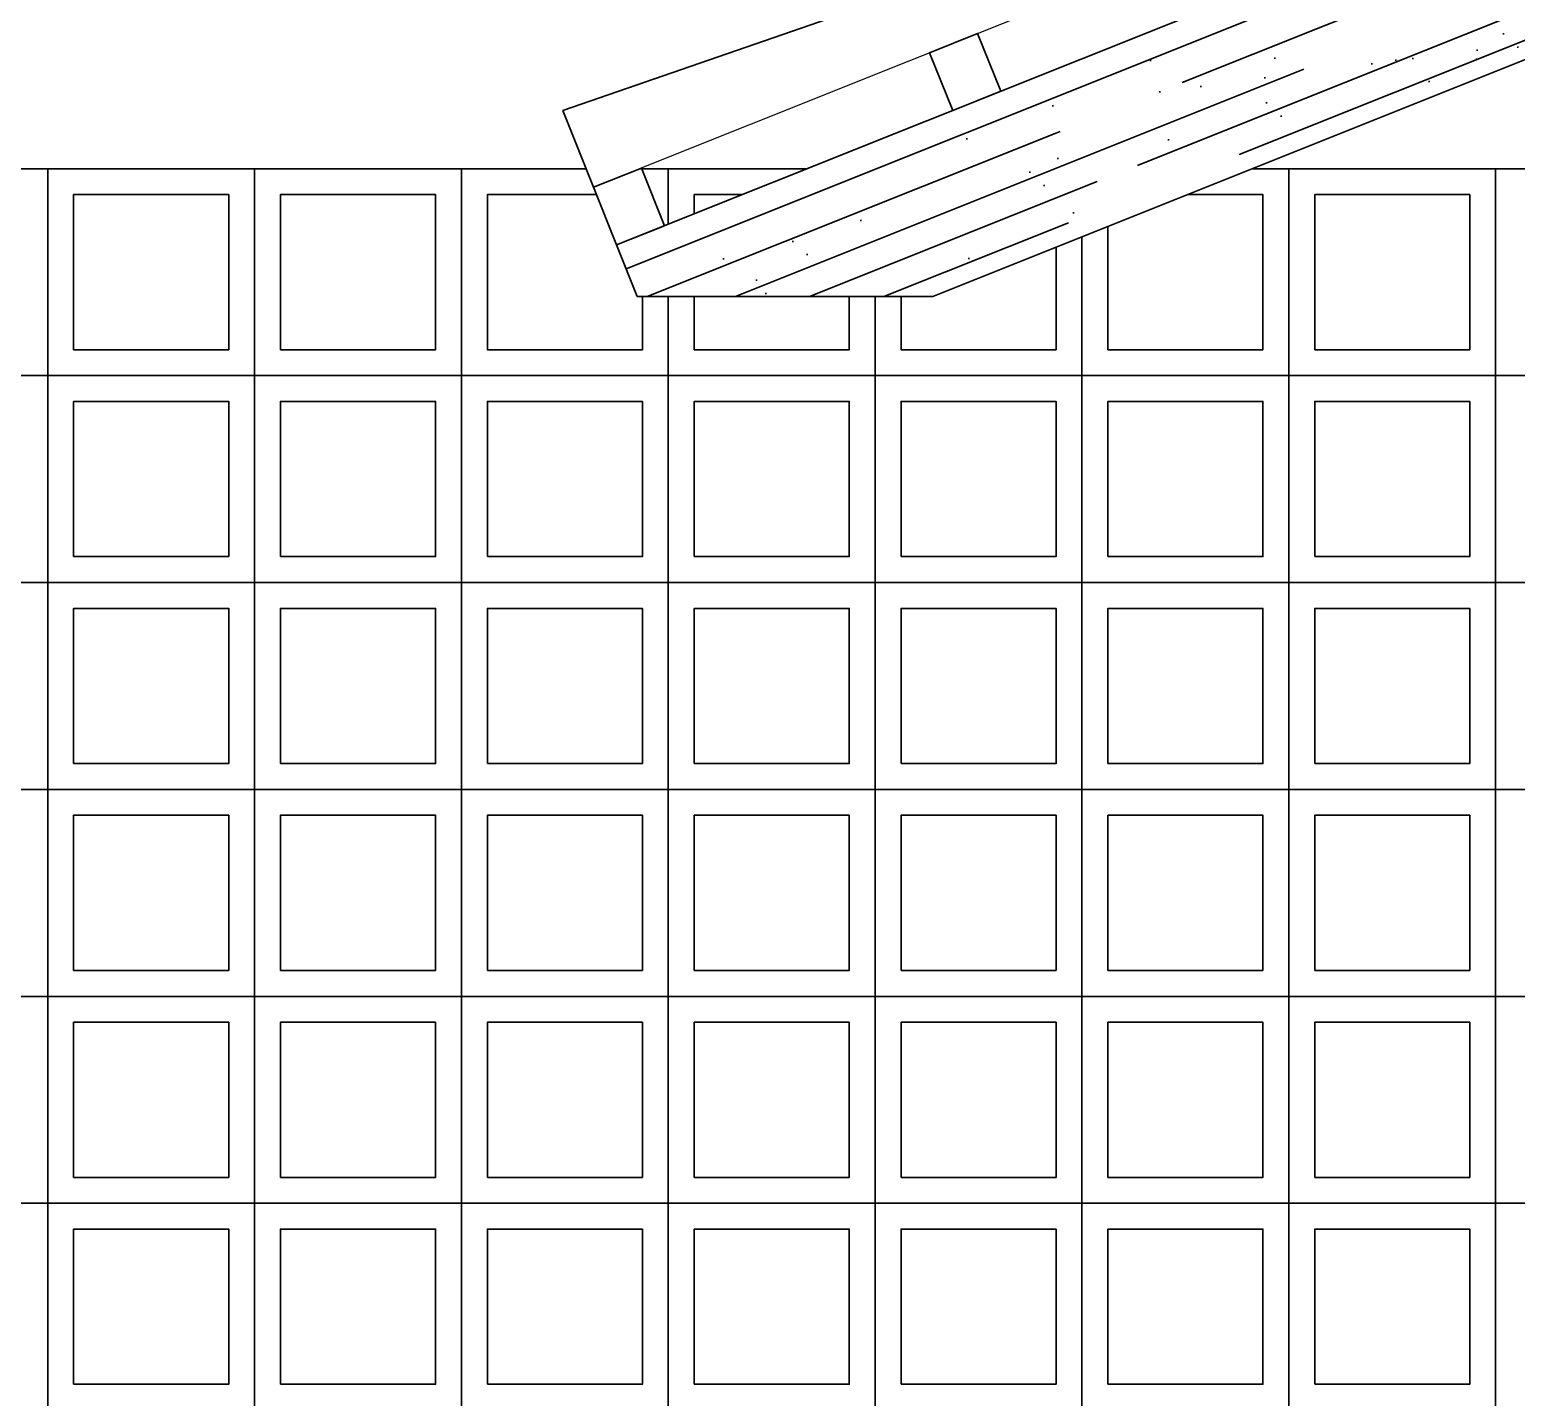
# Model space of a CAD drawing. Header units: millimetres. Extents: x -4228 to 27092, y -6721 to 984.
# Drawn here: x 5650.7 to 5794.4, y -6468.2 to -6336 of the extents above; entities that cross this region are included whole.
import ezdxf

# ---------------------------------------------------------------- set-up
doc = ezdxf.new("R2010")
doc.units = ezdxf.units.MM
doc.header["$LTSCALE"] = 50
for name, color, linetype in [('cobertura', 2, 'Continuous'), ('cobogo', 7, 'Continuous'), ('gesso', 7, 'Continuous'), ('hatch', 2, 'Continuous'), ('madeiramento', 2, 'Continuous'), ('PAREDES3', 2, 'Continuous'), ('telhas', 3, 'Continuous')]:
    doc.layers.add(name, color=color, linetype=linetype)

msp = doc.modelspace()

# ---------------------------------------------------------------- hatches: boundary and pattern name
at = {"layer": 'hatch', "linetype": 'Continuous', "lineweight": 30}
h = msp.add_hatch(dxfattribs=at)
h.set_pattern_fill('AR-SAND', color=256, scale=0.3, style=0)
h.set_pattern_definition([(37.5, (2415.487, -6249.661), (-0.48001, 14.682397), [0, -11.5824, 0, -12.954, 0, -12.3825]), (7.5, (2415.487, -6249.661), (13.4857, 21.50475), [0, -6.2484, 0, -10.4394, 0, -4.0005]), (327.5, (2406.115, -6249.661), (23.72977, 0.043116), [0, -3.81, 0, -13.716, 0, -17.907]), (317.5, (2406.115, -6249.661), (22.90669, 6.68788), [0, -1.905, 0, -8.9916, 0, -10.287])])
h.paths.add_polyline_path([(6162.44, -6192.06), (6162.44, -6177.52), (5708.37, -6359.15), (5709.44, -6361.83), (5738.02, -6361.83)])
h = msp.add_hatch(dxfattribs=at)
h.set_pattern_fill('AR-RROOF', color=3, scale=0.5, style=0)
h.set_pattern_definition([(201.8014, (2309.487, -4319.716), (-21.224977, -22.16831), [190.5, -25.4, 63.5, -12.7]), (201.8014, (2296.163, -4331.885), (18.064814, -10.96624), [38.1, -4.191, 76.2, -9.525]), (201.8014, (2307.601, -4332.0975), (-58.156437, -32.427048), [101.6, -17.78, 50.8, -12.7])])
h.paths.add_polyline_path([(5738.02, -6361.83), (6162.44, -6192.06), (6162.44, -6177.52), (5708.37, -6359.15), (5709.44, -6361.83)])

# ---------------------------------------------------------------- linework, layer by layer
at = {"layer": 'cobertura', "linetype": 'Continuous', "lineweight": 30}
msp.add_line((5707.44, -6356.83), (5709.44, -6361.83), dxfattribs=at)
at = {"layer": 'cobogo', "color": 3, "linetype": 'Continuous', "lineweight": 30}
for points in [[(5632.44, -6369.46), (5652.44, -6369.46), (5652.44, -6349.46), (5632.44, -6349.46)], [(5632.44, -6369.46), (5652.44, -6369.46), (5652.44, -6349.46), (5632.44, -6349.46)], [(5632.44, -6369.46), (5652.44, -6369.46), (5652.44, -6349.46), (5632.44, -6349.46)], [(5632.44, -6369.46), (5652.44, -6369.46), (5652.44, -6349.46), (5632.44, -6349.46)], [(5652.44, -6369.46), (5672.44, -6369.46), (5672.44, -6349.46), (5652.44, -6349.46)], [(5652.44, -6369.46), (5672.44, -6369.46), (5672.44, -6349.46), (5652.44, -6349.46)], [(5652.44, -6369.46), (5672.44, -6369.46), (5672.44, -6349.46), (5652.44, -6349.46)], [(5652.44, -6369.46), (5672.44, -6369.46), (5672.44, -6349.46), (5652.44, -6349.46)], [(5672.44, -6369.46), (5692.44, -6369.46), (5692.44, -6349.46), (5672.44, -6349.46)], [(5672.44, -6369.46), (5692.44, -6369.46), (5692.44, -6349.46), (5672.44, -6349.46)], [(5672.44, -6369.46), (5692.44, -6369.46), (5692.44, -6349.46), (5672.44, -6349.46)], [(5672.44, -6369.46), (5692.44, -6369.46), (5692.44, -6349.46), (5672.44, -6349.46)], [(5772.44, -6369.46), (5792.44, -6369.46), (5792.44, -6349.46), (5772.44, -6349.46)], [(5772.44, -6369.46), (5792.44, -6369.46), (5792.44, -6349.46), (5772.44, -6349.46)], [(5772.44, -6369.46), (5792.44, -6369.46), (5792.44, -6349.46), (5772.44, -6349.46)], [(5772.44, -6369.46), (5792.44, -6369.46), (5792.44, -6349.46), (5772.44, -6349.46)], [(5654.94, -6366.96), (5669.94, -6366.96), (5669.94, -6351.96), (5654.94, -6351.96)], [(5654.94, -6366.96), (5669.94, -6366.96), (5669.94, -6351.96), (5654.94, -6351.96)], [(5654.94, -6366.96), (5669.94, -6366.96), (5669.94, -6351.96), (5654.94, -6351.96)], [(5654.94, -6366.96), (5669.94, -6366.96), (5669.94, -6351.96), (5654.94, -6351.96)], [(5674.94, -6366.96), (5689.94, -6366.96), (5689.94, -6351.96), (5674.94, -6351.96)], [(5674.94, -6366.96), (5689.94, -6366.96), (5689.94, -6351.96), (5674.94, -6351.96)], [(5674.94, -6366.96), (5689.94, -6366.96), (5689.94, -6351.96), (5674.94, -6351.96)], [(5674.94, -6366.96), (5689.94, -6366.96), (5689.94, -6351.96), (5674.94, -6351.96)], [(5774.94, -6366.96), (5789.94, -6366.96), (5789.94, -6351.96), (5774.94, -6351.96)], [(5774.94, -6366.96), (5789.94, -6366.96), (5789.94, -6351.96), (5774.94, -6351.96)], [(5774.94, -6366.96), (5789.94, -6366.96), (5789.94, -6351.96), (5774.94, -6351.96)], [(5774.94, -6366.96), (5789.94, -6366.96), (5789.94, -6351.96), (5774.94, -6351.96)], [(5632.44, -6389.46), (5652.44, -6389.46), (5652.44, -6369.46), (5632.44, -6369.46)], [(5632.44, -6389.46), (5652.44, -6389.46), (5652.44, -6369.46), (5632.44, -6369.46)], [(5632.44, -6389.46), (5652.44, -6389.46), (5652.44, -6369.46), (5632.44, -6369.46)], [(5632.44, -6389.46), (5652.44, -6389.46), (5652.44, -6369.46), (5632.44, -6369.46)], [(5652.44, -6389.46), (5672.44, -6389.46), (5672.44, -6369.46), (5652.44, -6369.46)], [(5652.44, -6389.46), (5672.44, -6389.46), (5672.44, -6369.46), (5652.44, -6369.46)], [(5652.44, -6389.46), (5672.44, -6389.46), (5672.44, -6369.46), (5652.44, -6369.46)], [(5652.44, -6389.46), (5672.44, -6389.46), (5672.44, -6369.46), (5652.44, -6369.46)], [(5672.44, -6389.46), (5692.44, -6389.46), (5692.44, -6369.46), (5672.44, -6369.46)], [(5672.44, -6389.46), (5692.44, -6389.46), (5692.44, -6369.46), (5672.44, -6369.46)], [(5672.44, -6389.46), (5692.44, -6389.46), (5692.44, -6369.46), (5672.44, -6369.46)], [(5672.44, -6389.46), (5692.44, -6389.46), (5692.44, -6369.46), (5672.44, -6369.46)], [(5692.44, -6389.46), (5712.44, -6389.46), (5712.44, -6369.46), (5692.44, -6369.46)], [(5692.44, -6389.46), (5712.44, -6389.46), (5712.44, -6369.46), (5692.44, -6369.46)], [(5692.44, -6389.46), (5712.44, -6389.46), (5712.44, -6369.46), (5692.44, -6369.46)], [(5692.44, -6389.46), (5712.44, -6389.46), (5712.44, -6369.46), (5692.44, -6369.46)], [(5712.44, -6389.46), (5732.44, -6389.46), (5732.44, -6369.46), (5712.44, -6369.46)], [(5712.44, -6389.46), (5732.44, -6389.46), (5732.44, -6369.46), (5712.44, -6369.46)], [(5712.44, -6389.46), (5732.44, -6389.46), (5732.44, -6369.46), (5712.44, -6369.46)], [(5712.44, -6389.46), (5732.44, -6389.46), (5732.44, -6369.46), (5712.44, -6369.46)], [(5732.44, -6389.46), (5752.44, -6389.46), (5752.44, -6369.46), (5732.44, -6369.46)], [(5732.44, -6389.46), (5752.44, -6389.46), (5752.44, -6369.46), (5732.44, -6369.46)], [(5732.44, -6389.46), (5752.44, -6389.46), (5752.44, -6369.46), (5732.44, -6369.46)], [(5732.44, -6389.46), (5752.44, -6389.46), (5752.44, -6369.46), (5732.44, -6369.46)], [(5752.44, -6389.46), (5772.44, -6389.46), (5772.44, -6369.46), (5752.44, -6369.46)], [(5752.44, -6389.46), (5772.44, -6389.46), (5772.44, -6369.46), (5752.44, -6369.46)], [(5752.44, -6389.46), (5772.44, -6389.46), (5772.44, -6369.46), (5752.44, -6369.46)], [(5752.44, -6389.46), (5772.44, -6389.46), (5772.44, -6369.46), (5752.44, -6369.46)], [(5772.44, -6389.46), (5792.44, -6389.46), (5792.44, -6369.46), (5772.44, -6369.46)], [(5772.44, -6389.46), (5792.44, -6389.46), (5792.44, -6369.46), (5772.44, -6369.46)], [(5772.44, -6389.46), (5792.44, -6389.46), (5792.44, -6369.46), (5772.44, -6369.46)], [(5772.44, -6389.46), (5792.44, -6389.46), (5792.44, -6369.46), (5772.44, -6369.46)], [(5654.94, -6386.96), (5669.94, -6386.96), (5669.94, -6371.96), (5654.94, -6371.96)], [(5654.94, -6386.96), (5669.94, -6386.96), (5669.94, -6371.96), (5654.94, -6371.96)], [(5654.94, -6386.96), (5669.94, -6386.96), (5669.94, -6371.96), (5654.94, -6371.96)], [(5654.94, -6386.96), (5669.94, -6386.96), (5669.94, -6371.96), (5654.94, -6371.96)], [(5674.94, -6386.96), (5689.94, -6386.96), (5689.94, -6371.96), (5674.94, -6371.96)], [(5674.94, -6386.96), (5689.94, -6386.96), (5689.94, -6371.96), (5674.94, -6371.96)], [(5674.94, -6386.96), (5689.94, -6386.96), (5689.94, -6371.96), (5674.94, -6371.96)], [(5674.94, -6386.96), (5689.94, -6386.96), (5689.94, -6371.96), (5674.94, -6371.96)], [(5694.94, -6386.96), (5709.94, -6386.96), (5709.94, -6371.96), (5694.94, -6371.96)], [(5694.94, -6386.96), (5709.94, -6386.96), (5709.94, -6371.96), (5694.94, -6371.96)], [(5694.94, -6386.96), (5709.94, -6386.96), (5709.94, -6371.96), (5694.94, -6371.96)], [(5694.94, -6386.96), (5709.94, -6386.96), (5709.94, -6371.96), (5694.94, -6371.96)], [(5714.94, -6386.96), (5729.94, -6386.96), (5729.94, -6371.96), (5714.94, -6371.96)], [(5714.94, -6386.96), (5729.94, -6386.96), (5729.94, -6371.96), (5714.94, -6371.96)], [(5714.94, -6386.96), (5729.94, -6386.96), (5729.94, -6371.96), (5714.94, -6371.96)], [(5714.94, -6386.96), (5729.94, -6386.96), (5729.94, -6371.96), (5714.94, -6371.96)], [(5734.94, -6386.96), (5749.94, -6386.96), (5749.94, -6371.96), (5734.94, -6371.96)], [(5734.94, -6386.96), (5749.94, -6386.96), (5749.94, -6371.96), (5734.94, -6371.96)], [(5734.94, -6386.96), (5749.94, -6386.96), (5749.94, -6371.96), (5734.94, -6371.96)], [(5734.94, -6386.96), (5749.94, -6386.96), (5749.94, -6371.96), (5734.94, -6371.96)], [(5754.94, -6386.96), (5769.94, -6386.96), (5769.94, -6371.96), (5754.94, -6371.96)], [(5754.94, -6386.96), (5769.94, -6386.96), (5769.94, -6371.96), (5754.94, -6371.96)], [(5754.94, -6386.96), (5769.94, -6386.96), (5769.94, -6371.96), (5754.94, -6371.96)], [(5754.94, -6386.96), (5769.94, -6386.96), (5769.94, -6371.96), (5754.94, -6371.96)], [(5774.94, -6386.96), (5789.94, -6386.96), (5789.94, -6371.96), (5774.94, -6371.96)], [(5774.94, -6386.96), (5789.94, -6386.96), (5789.94, -6371.96), (5774.94, -6371.96)], [(5774.94, -6386.96), (5789.94, -6386.96), (5789.94, -6371.96), (5774.94, -6371.96)], [(5774.94, -6386.96), (5789.94, -6386.96), (5789.94, -6371.96), (5774.94, -6371.96)], [(5632.44, -6409.46), (5652.44, -6409.46), (5652.44, -6389.46), (5632.44, -6389.46)], [(5632.44, -6409.46), (5652.44, -6409.46), (5652.44, -6389.46), (5632.44, -6389.46)], [(5632.44, -6409.46), (5652.44, -6409.46), (5652.44, -6389.46), (5632.44, -6389.46)], [(5632.44, -6409.46), (5652.44, -6409.46), (5652.44, -6389.46), (5632.44, -6389.46)], [(5652.44, -6409.46), (5672.44, -6409.46), (5672.44, -6389.46), (5652.44, -6389.46)], [(5652.44, -6409.46), (5672.44, -6409.46), (5672.44, -6389.46), (5652.44, -6389.46)], [(5652.44, -6409.46), (5672.44, -6409.46), (5672.44, -6389.46), (5652.44, -6389.46)], [(5652.44, -6409.46), (5672.44, -6409.46), (5672.44, -6389.46), (5652.44, -6389.46)], [(5672.44, -6409.46), (5692.44, -6409.46), (5692.44, -6389.46), (5672.44, -6389.46)], [(5672.44, -6409.46), (5692.44, -6409.46), (5692.44, -6389.46), (5672.44, -6389.46)], [(5672.44, -6409.46), (5692.44, -6409.46), (5692.44, -6389.46), (5672.44, -6389.46)], [(5672.44, -6409.46), (5692.44, -6409.46), (5692.44, -6389.46), (5672.44, -6389.46)], [(5692.44, -6409.46), (5712.44, -6409.46), (5712.44, -6389.46), (5692.44, -6389.46)], [(5692.44, -6409.46), (5712.44, -6409.46), (5712.44, -6389.46), (5692.44, -6389.46)], [(5692.44, -6409.46), (5712.44, -6409.46), (5712.44, -6389.46), (5692.44, -6389.46)], [(5692.44, -6409.46), (5712.44, -6409.46), (5712.44, -6389.46), (5692.44, -6389.46)], [(5712.44, -6409.46), (5732.44, -6409.46), (5732.44, -6389.46), (5712.44, -6389.46)], [(5712.44, -6409.46), (5732.44, -6409.46), (5732.44, -6389.46), (5712.44, -6389.46)], [(5712.44, -6409.46), (5732.44, -6409.46), (5732.44, -6389.46), (5712.44, -6389.46)], [(5712.44, -6409.46), (5732.44, -6409.46), (5732.44, -6389.46), (5712.44, -6389.46)], [(5732.44, -6409.46), (5752.44, -6409.46), (5752.44, -6389.46), (5732.44, -6389.46)], [(5732.44, -6409.46), (5752.44, -6409.46), (5752.44, -6389.46), (5732.44, -6389.46)], [(5732.44, -6409.46), (5752.44, -6409.46), (5752.44, -6389.46), (5732.44, -6389.46)], [(5732.44, -6409.46), (5752.44, -6409.46), (5752.44, -6389.46), (5732.44, -6389.46)], [(5752.44, -6409.46), (5772.44, -6409.46), (5772.44, -6389.46), (5752.44, -6389.46)], [(5752.44, -6409.46), (5772.44, -6409.46), (5772.44, -6389.46), (5752.44, -6389.46)], [(5752.44, -6409.46), (5772.44, -6409.46), (5772.44, -6389.46), (5752.44, -6389.46)], [(5752.44, -6409.46), (5772.44, -6409.46), (5772.44, -6389.46), (5752.44, -6389.46)], [(5772.44, -6409.46), (5792.44, -6409.46), (5792.44, -6389.46), (5772.44, -6389.46)], [(5772.44, -6409.46), (5792.44, -6409.46), (5792.44, -6389.46), (5772.44, -6389.46)], [(5772.44, -6409.46), (5792.44, -6409.46), (5792.44, -6389.46), (5772.44, -6389.46)], [(5772.44, -6409.46), (5792.44, -6409.46), (5792.44, -6389.46), (5772.44, -6389.46)], [(5654.94, -6406.96), (5669.94, -6406.96), (5669.94, -6391.96), (5654.94, -6391.96)], [(5654.94, -6406.96), (5669.94, -6406.96), (5669.94, -6391.96), (5654.94, -6391.96)], [(5654.94, -6406.96), (5669.94, -6406.96), (5669.94, -6391.96), (5654.94, -6391.96)], [(5654.94, -6406.96), (5669.94, -6406.96), (5669.94, -6391.96), (5654.94, -6391.96)], [(5674.94, -6406.96), (5689.94, -6406.96), (5689.94, -6391.96), (5674.94, -6391.96)], [(5674.94, -6406.96), (5689.94, -6406.96), (5689.94, -6391.96), (5674.94, -6391.96)], [(5674.94, -6406.96), (5689.94, -6406.96), (5689.94, -6391.96), (5674.94, -6391.96)], [(5674.94, -6406.96), (5689.94, -6406.96), (5689.94, -6391.96), (5674.94, -6391.96)], [(5694.94, -6406.96), (5709.94, -6406.96), (5709.94, -6391.96), (5694.94, -6391.96)], [(5694.94, -6406.96), (5709.94, -6406.96), (5709.94, -6391.96), (5694.94, -6391.96)], [(5694.94, -6406.96), (5709.94, -6406.96), (5709.94, -6391.96), (5694.94, -6391.96)], [(5694.94, -6406.96), (5709.94, -6406.96), (5709.94, -6391.96), (5694.94, -6391.96)], [(5714.94, -6406.96), (5729.94, -6406.96), (5729.94, -6391.96), (5714.94, -6391.96)], [(5714.94, -6406.96), (5729.94, -6406.96), (5729.94, -6391.96), (5714.94, -6391.96)], [(5714.94, -6406.96), (5729.94, -6406.96), (5729.94, -6391.96), (5714.94, -6391.96)], [(5714.94, -6406.96), (5729.94, -6406.96), (5729.94, -6391.96), (5714.94, -6391.96)], [(5734.94, -6406.96), (5749.94, -6406.96), (5749.94, -6391.96), (5734.94, -6391.96)], [(5734.94, -6406.96), (5749.94, -6406.96), (5749.94, -6391.96), (5734.94, -6391.96)], [(5734.94, -6406.96), (5749.94, -6406.96), (5749.94, -6391.96), (5734.94, -6391.96)], [(5734.94, -6406.96), (5749.94, -6406.96), (5749.94, -6391.96), (5734.94, -6391.96)], [(5754.94, -6406.96), (5769.94, -6406.96), (5769.94, -6391.96), (5754.94, -6391.96)], [(5754.94, -6406.96), (5769.94, -6406.96), (5769.94, -6391.96), (5754.94, -6391.96)], [(5754.94, -6406.96), (5769.94, -6406.96), (5769.94, -6391.96), (5754.94, -6391.96)], [(5754.94, -6406.96), (5769.94, -6406.96), (5769.94, -6391.96), (5754.94, -6391.96)], [(5774.94, -6406.96), (5789.94, -6406.96), (5789.94, -6391.96), (5774.94, -6391.96)], [(5774.94, -6406.96), (5789.94, -6406.96), (5789.94, -6391.96), (5774.94, -6391.96)], [(5774.94, -6406.96), (5789.94, -6406.96), (5789.94, -6391.96), (5774.94, -6391.96)], [(5774.94, -6406.96), (5789.94, -6406.96), (5789.94, -6391.96), (5774.94, -6391.96)], [(5632.44, -6429.46), (5652.44, -6429.46), (5652.44, -6409.46), (5632.44, -6409.46)], [(5632.44, -6429.46), (5652.44, -6429.46), (5652.44, -6409.46), (5632.44, -6409.46)], [(5632.44, -6429.46), (5652.44, -6429.46), (5652.44, -6409.46), (5632.44, -6409.46)], [(5632.44, -6429.46), (5652.44, -6429.46), (5652.44, -6409.46), (5632.44, -6409.46)], [(5652.44, -6429.46), (5672.44, -6429.46), (5672.44, -6409.46), (5652.44, -6409.46)], [(5652.44, -6429.46), (5672.44, -6429.46), (5672.44, -6409.46), (5652.44, -6409.46)], [(5652.44, -6429.46), (5672.44, -6429.46), (5672.44, -6409.46), (5652.44, -6409.46)], [(5652.44, -6429.46), (5672.44, -6429.46), (5672.44, -6409.46), (5652.44, -6409.46)], [(5672.44, -6429.46), (5692.44, -6429.46), (5692.44, -6409.46), (5672.44, -6409.46)], [(5672.44, -6429.46), (5692.44, -6429.46), (5692.44, -6409.46), (5672.44, -6409.46)], [(5672.44, -6429.46), (5692.44, -6429.46), (5692.44, -6409.46), (5672.44, -6409.46)], [(5672.44, -6429.46), (5692.44, -6429.46), (5692.44, -6409.46), (5672.44, -6409.46)], [(5692.44, -6429.46), (5712.44, -6429.46), (5712.44, -6409.46), (5692.44, -6409.46)], [(5692.44, -6429.46), (5712.44, -6429.46), (5712.44, -6409.46), (5692.44, -6409.46)], [(5692.44, -6429.46), (5712.44, -6429.46), (5712.44, -6409.46), (5692.44, -6409.46)], [(5692.44, -6429.46), (5712.44, -6429.46), (5712.44, -6409.46), (5692.44, -6409.46)], [(5712.44, -6429.46), (5732.44, -6429.46), (5732.44, -6409.46), (5712.44, -6409.46)], [(5712.44, -6429.46), (5732.44, -6429.46), (5732.44, -6409.46), (5712.44, -6409.46)], [(5712.44, -6429.46), (5732.44, -6429.46), (5732.44, -6409.46), (5712.44, -6409.46)], [(5712.44, -6429.46), (5732.44, -6429.46), (5732.44, -6409.46), (5712.44, -6409.46)], [(5732.44, -6429.46), (5752.44, -6429.46), (5752.44, -6409.46), (5732.44, -6409.46)], [(5732.44, -6429.46), (5752.44, -6429.46), (5752.44, -6409.46), (5732.44, -6409.46)], [(5732.44, -6429.46), (5752.44, -6429.46), (5752.44, -6409.46), (5732.44, -6409.46)], [(5732.44, -6429.46), (5752.44, -6429.46), (5752.44, -6409.46), (5732.44, -6409.46)], [(5752.44, -6429.46), (5772.44, -6429.46), (5772.44, -6409.46), (5752.44, -6409.46)], [(5752.44, -6429.46), (5772.44, -6429.46), (5772.44, -6409.46), (5752.44, -6409.46)], [(5752.44, -6429.46), (5772.44, -6429.46), (5772.44, -6409.46), (5752.44, -6409.46)], [(5752.44, -6429.46), (5772.44, -6429.46), (5772.44, -6409.46), (5752.44, -6409.46)], [(5772.44, -6429.46), (5792.44, -6429.46), (5792.44, -6409.46), (5772.44, -6409.46)], [(5772.44, -6429.46), (5792.44, -6429.46), (5792.44, -6409.46), (5772.44, -6409.46)], [(5772.44, -6429.46), (5792.44, -6429.46), (5792.44, -6409.46), (5772.44, -6409.46)], [(5772.44, -6429.46), (5792.44, -6429.46), (5792.44, -6409.46), (5772.44, -6409.46)], [(5654.94, -6426.96), (5669.94, -6426.96), (5669.94, -6411.96), (5654.94, -6411.96)], [(5654.94, -6426.96), (5669.94, -6426.96), (5669.94, -6411.96), (5654.94, -6411.96)], [(5654.94, -6426.96), (5669.94, -6426.96), (5669.94, -6411.96), (5654.94, -6411.96)], [(5654.94, -6426.96), (5669.94, -6426.96), (5669.94, -6411.96), (5654.94, -6411.96)], [(5674.94, -6426.96), (5689.94, -6426.96), (5689.94, -6411.96), (5674.94, -6411.96)], [(5674.94, -6426.96), (5689.94, -6426.96), (5689.94, -6411.96), (5674.94, -6411.96)], [(5674.94, -6426.96), (5689.94, -6426.96), (5689.94, -6411.96), (5674.94, -6411.96)], [(5674.94, -6426.96), (5689.94, -6426.96), (5689.94, -6411.96), (5674.94, -6411.96)], [(5694.94, -6426.96), (5709.94, -6426.96), (5709.94, -6411.96), (5694.94, -6411.96)], [(5694.94, -6426.96), (5709.94, -6426.96), (5709.94, -6411.96), (5694.94, -6411.96)], [(5694.94, -6426.96), (5709.94, -6426.96), (5709.94, -6411.96), (5694.94, -6411.96)], [(5694.94, -6426.96), (5709.94, -6426.96), (5709.94, -6411.96), (5694.94, -6411.96)], [(5714.94, -6426.96), (5729.94, -6426.96), (5729.94, -6411.96), (5714.94, -6411.96)], [(5714.94, -6426.96), (5729.94, -6426.96), (5729.94, -6411.96), (5714.94, -6411.96)], [(5714.94, -6426.96), (5729.94, -6426.96), (5729.94, -6411.96), (5714.94, -6411.96)], [(5714.94, -6426.96), (5729.94, -6426.96), (5729.94, -6411.96), (5714.94, -6411.96)], [(5734.94, -6426.96), (5749.94, -6426.96), (5749.94, -6411.96), (5734.94, -6411.96)], [(5734.94, -6426.96), (5749.94, -6426.96), (5749.94, -6411.96), (5734.94, -6411.96)], [(5734.94, -6426.96), (5749.94, -6426.96), (5749.94, -6411.96), (5734.94, -6411.96)], [(5734.94, -6426.96), (5749.94, -6426.96), (5749.94, -6411.96), (5734.94, -6411.96)], [(5754.94, -6426.96), (5769.94, -6426.96), (5769.94, -6411.96), (5754.94, -6411.96)], [(5754.94, -6426.96), (5769.94, -6426.96), (5769.94, -6411.96), (5754.94, -6411.96)], [(5754.94, -6426.96), (5769.94, -6426.96), (5769.94, -6411.96), (5754.94, -6411.96)], [(5754.94, -6426.96), (5769.94, -6426.96), (5769.94, -6411.96), (5754.94, -6411.96)], [(5774.94, -6426.96), (5789.94, -6426.96), (5789.94, -6411.96), (5774.94, -6411.96)], [(5774.94, -6426.96), (5789.94, -6426.96), (5789.94, -6411.96), (5774.94, -6411.96)], [(5774.94, -6426.96), (5789.94, -6426.96), (5789.94, -6411.96), (5774.94, -6411.96)], [(5774.94, -6426.96), (5789.94, -6426.96), (5789.94, -6411.96), (5774.94, -6411.96)], [(5632.44, -6449.46), (5652.44, -6449.46), (5652.44, -6429.46), (5632.44, -6429.46)], [(5632.44, -6449.46), (5652.44, -6449.46), (5652.44, -6429.46), (5632.44, -6429.46)], [(5632.44, -6449.46), (5652.44, -6449.46), (5652.44, -6429.46), (5632.44, -6429.46)], [(5632.44, -6449.46), (5652.44, -6449.46), (5652.44, -6429.46), (5632.44, -6429.46)], [(5652.44, -6449.46), (5672.44, -6449.46), (5672.44, -6429.46), (5652.44, -6429.46)], [(5652.44, -6449.46), (5672.44, -6449.46), (5672.44, -6429.46), (5652.44, -6429.46)], [(5652.44, -6449.46), (5672.44, -6449.46), (5672.44, -6429.46), (5652.44, -6429.46)], [(5652.44, -6449.46), (5672.44, -6449.46), (5672.44, -6429.46), (5652.44, -6429.46)], [(5672.44, -6449.46), (5692.44, -6449.46), (5692.44, -6429.46), (5672.44, -6429.46)], [(5672.44, -6449.46), (5692.44, -6449.46), (5692.44, -6429.46), (5672.44, -6429.46)], [(5672.44, -6449.46), (5692.44, -6449.46), (5692.44, -6429.46), (5672.44, -6429.46)], [(5672.44, -6449.46), (5692.44, -6449.46), (5692.44, -6429.46), (5672.44, -6429.46)], [(5692.44, -6449.46), (5712.44, -6449.46), (5712.44, -6429.46), (5692.44, -6429.46)], [(5692.44, -6449.46), (5712.44, -6449.46), (5712.44, -6429.46), (5692.44, -6429.46)], [(5692.44, -6449.46), (5712.44, -6449.46), (5712.44, -6429.46), (5692.44, -6429.46)], [(5692.44, -6449.46), (5712.44, -6449.46), (5712.44, -6429.46), (5692.44, -6429.46)], [(5712.44, -6449.46), (5732.44, -6449.46), (5732.44, -6429.46), (5712.44, -6429.46)], [(5712.44, -6449.46), (5732.44, -6449.46), (5732.44, -6429.46), (5712.44, -6429.46)], [(5712.44, -6449.46), (5732.44, -6449.46), (5732.44, -6429.46), (5712.44, -6429.46)], [(5712.44, -6449.46), (5732.44, -6449.46), (5732.44, -6429.46), (5712.44, -6429.46)], [(5732.44, -6449.46), (5752.44, -6449.46), (5752.44, -6429.46), (5732.44, -6429.46)], [(5732.44, -6449.46), (5752.44, -6449.46), (5752.44, -6429.46), (5732.44, -6429.46)], [(5732.44, -6449.46), (5752.44, -6449.46), (5752.44, -6429.46), (5732.44, -6429.46)], [(5732.44, -6449.46), (5752.44, -6449.46), (5752.44, -6429.46), (5732.44, -6429.46)], [(5752.44, -6449.46), (5772.44, -6449.46), (5772.44, -6429.46), (5752.44, -6429.46)], [(5752.44, -6449.46), (5772.44, -6449.46), (5772.44, -6429.46), (5752.44, -6429.46)], [(5752.44, -6449.46), (5772.44, -6449.46), (5772.44, -6429.46), (5752.44, -6429.46)], [(5752.44, -6449.46), (5772.44, -6449.46), (5772.44, -6429.46), (5752.44, -6429.46)], [(5772.44, -6449.46), (5792.44, -6449.46), (5792.44, -6429.46), (5772.44, -6429.46)], [(5772.44, -6449.46), (5792.44, -6449.46), (5792.44, -6429.46), (5772.44, -6429.46)], [(5772.44, -6449.46), (5792.44, -6449.46), (5792.44, -6429.46), (5772.44, -6429.46)], [(5772.44, -6449.46), (5792.44, -6449.46), (5792.44, -6429.46), (5772.44, -6429.46)], [(5654.94, -6446.96), (5669.94, -6446.96), (5669.94, -6431.96), (5654.94, -6431.96)], [(5654.94, -6446.96), (5669.94, -6446.96), (5669.94, -6431.96), (5654.94, -6431.96)], [(5654.94, -6446.96), (5669.94, -6446.96), (5669.94, -6431.96), (5654.94, -6431.96)], [(5654.94, -6446.96), (5669.94, -6446.96), (5669.94, -6431.96), (5654.94, -6431.96)], [(5674.94, -6446.96), (5689.94, -6446.96), (5689.94, -6431.96), (5674.94, -6431.96)], [(5674.94, -6446.96), (5689.94, -6446.96), (5689.94, -6431.96), (5674.94, -6431.96)], [(5674.94, -6446.96), (5689.94, -6446.96), (5689.94, -6431.96), (5674.94, -6431.96)], [(5674.94, -6446.96), (5689.94, -6446.96), (5689.94, -6431.96), (5674.94, -6431.96)], [(5694.94, -6446.96), (5709.94, -6446.96), (5709.94, -6431.96), (5694.94, -6431.96)], [(5694.94, -6446.96), (5709.94, -6446.96), (5709.94, -6431.96), (5694.94, -6431.96)], [(5694.94, -6446.96), (5709.94, -6446.96), (5709.94, -6431.96), (5694.94, -6431.96)], [(5694.94, -6446.96), (5709.94, -6446.96), (5709.94, -6431.96), (5694.94, -6431.96)], [(5714.94, -6446.96), (5729.94, -6446.96), (5729.94, -6431.96), (5714.94, -6431.96)], [(5714.94, -6446.96), (5729.94, -6446.96), (5729.94, -6431.96), (5714.94, -6431.96)], [(5714.94, -6446.96), (5729.94, -6446.96), (5729.94, -6431.96), (5714.94, -6431.96)], [(5714.94, -6446.96), (5729.94, -6446.96), (5729.94, -6431.96), (5714.94, -6431.96)], [(5734.94, -6446.96), (5749.94, -6446.96), (5749.94, -6431.96), (5734.94, -6431.96)], [(5734.94, -6446.96), (5749.94, -6446.96), (5749.94, -6431.96), (5734.94, -6431.96)], [(5734.94, -6446.96), (5749.94, -6446.96), (5749.94, -6431.96), (5734.94, -6431.96)], [(5734.94, -6446.96), (5749.94, -6446.96), (5749.94, -6431.96), (5734.94, -6431.96)], [(5754.94, -6446.96), (5769.94, -6446.96), (5769.94, -6431.96), (5754.94, -6431.96)], [(5754.94, -6446.96), (5769.94, -6446.96), (5769.94, -6431.96), (5754.94, -6431.96)], [(5754.94, -6446.96), (5769.94, -6446.96), (5769.94, -6431.96), (5754.94, -6431.96)], [(5754.94, -6446.96), (5769.94, -6446.96), (5769.94, -6431.96), (5754.94, -6431.96)], [(5774.94, -6446.96), (5789.94, -6446.96), (5789.94, -6431.96), (5774.94, -6431.96)], [(5774.94, -6446.96), (5789.94, -6446.96), (5789.94, -6431.96), (5774.94, -6431.96)], [(5774.94, -6446.96), (5789.94, -6446.96), (5789.94, -6431.96), (5774.94, -6431.96)], [(5774.94, -6446.96), (5789.94, -6446.96), (5789.94, -6431.96), (5774.94, -6431.96)], [(5632.44, -6469.46), (5652.44, -6469.46), (5652.44, -6449.46), (5632.44, -6449.46)], [(5632.44, -6469.46), (5652.44, -6469.46), (5652.44, -6449.46), (5632.44, -6449.46)], [(5632.44, -6469.46), (5652.44, -6469.46), (5652.44, -6449.46), (5632.44, -6449.46)], [(5632.44, -6469.46), (5652.44, -6469.46), (5652.44, -6449.46), (5632.44, -6449.46)], [(5652.44, -6469.46), (5672.44, -6469.46), (5672.44, -6449.46), (5652.44, -6449.46)], [(5652.44, -6469.46), (5672.44, -6469.46), (5672.44, -6449.46), (5652.44, -6449.46)], [(5652.44, -6469.46), (5672.44, -6469.46), (5672.44, -6449.46), (5652.44, -6449.46)], [(5652.44, -6469.46), (5672.44, -6469.46), (5672.44, -6449.46), (5652.44, -6449.46)], [(5672.44, -6469.46), (5692.44, -6469.46), (5692.44, -6449.46), (5672.44, -6449.46)], [(5672.44, -6469.46), (5692.44, -6469.46), (5692.44, -6449.46), (5672.44, -6449.46)], [(5672.44, -6469.46), (5692.44, -6469.46), (5692.44, -6449.46), (5672.44, -6449.46)], [(5672.44, -6469.46), (5692.44, -6469.46), (5692.44, -6449.46), (5672.44, -6449.46)], [(5692.44, -6469.46), (5712.44, -6469.46), (5712.44, -6449.46), (5692.44, -6449.46)], [(5692.44, -6469.46), (5712.44, -6469.46), (5712.44, -6449.46), (5692.44, -6449.46)], [(5692.44, -6469.46), (5712.44, -6469.46), (5712.44, -6449.46), (5692.44, -6449.46)], [(5692.44, -6469.46), (5712.44, -6469.46), (5712.44, -6449.46), (5692.44, -6449.46)], [(5712.44, -6469.46), (5732.44, -6469.46), (5732.44, -6449.46), (5712.44, -6449.46)], [(5712.44, -6469.46), (5732.44, -6469.46), (5732.44, -6449.46), (5712.44, -6449.46)], [(5712.44, -6469.46), (5732.44, -6469.46), (5732.44, -6449.46), (5712.44, -6449.46)], [(5712.44, -6469.46), (5732.44, -6469.46), (5732.44, -6449.46), (5712.44, -6449.46)], [(5732.44, -6469.46), (5752.44, -6469.46), (5752.44, -6449.46), (5732.44, -6449.46)], [(5732.44, -6469.46), (5752.44, -6469.46), (5752.44, -6449.46), (5732.44, -6449.46)], [(5732.44, -6469.46), (5752.44, -6469.46), (5752.44, -6449.46), (5732.44, -6449.46)], [(5732.44, -6469.46), (5752.44, -6469.46), (5752.44, -6449.46), (5732.44, -6449.46)], [(5752.44, -6469.46), (5772.44, -6469.46), (5772.44, -6449.46), (5752.44, -6449.46)], [(5752.44, -6469.46), (5772.44, -6469.46), (5772.44, -6449.46), (5752.44, -6449.46)], [(5752.44, -6469.46), (5772.44, -6469.46), (5772.44, -6449.46), (5752.44, -6449.46)], [(5752.44, -6469.46), (5772.44, -6469.46), (5772.44, -6449.46), (5752.44, -6449.46)], [(5772.44, -6469.46), (5792.44, -6469.46), (5792.44, -6449.46), (5772.44, -6449.46)], [(5772.44, -6469.46), (5792.44, -6469.46), (5792.44, -6449.46), (5772.44, -6449.46)], [(5772.44, -6469.46), (5792.44, -6469.46), (5792.44, -6449.46), (5772.44, -6449.46)], [(5772.44, -6469.46), (5792.44, -6469.46), (5792.44, -6449.46), (5772.44, -6449.46)], [(5654.94, -6466.96), (5669.94, -6466.96), (5669.94, -6451.96), (5654.94, -6451.96)], [(5654.94, -6466.96), (5669.94, -6466.96), (5669.94, -6451.96), (5654.94, -6451.96)], [(5654.94, -6466.96), (5669.94, -6466.96), (5669.94, -6451.96), (5654.94, -6451.96)], [(5654.94, -6466.96), (5669.94, -6466.96), (5669.94, -6451.96), (5654.94, -6451.96)], [(5674.94, -6466.96), (5689.94, -6466.96), (5689.94, -6451.96), (5674.94, -6451.96)], [(5674.94, -6466.96), (5689.94, -6466.96), (5689.94, -6451.96), (5674.94, -6451.96)], [(5674.94, -6466.96), (5689.94, -6466.96), (5689.94, -6451.96), (5674.94, -6451.96)], [(5674.94, -6466.96), (5689.94, -6466.96), (5689.94, -6451.96), (5674.94, -6451.96)], [(5694.94, -6466.96), (5709.94, -6466.96), (5709.94, -6451.96), (5694.94, -6451.96)], [(5694.94, -6466.96), (5709.94, -6466.96), (5709.94, -6451.96), (5694.94, -6451.96)], [(5694.94, -6466.96), (5709.94, -6466.96), (5709.94, -6451.96), (5694.94, -6451.96)], [(5694.94, -6466.96), (5709.94, -6466.96), (5709.94, -6451.96), (5694.94, -6451.96)], [(5714.94, -6466.96), (5729.94, -6466.96), (5729.94, -6451.96), (5714.94, -6451.96)], [(5714.94, -6466.96), (5729.94, -6466.96), (5729.94, -6451.96), (5714.94, -6451.96)], [(5714.94, -6466.96), (5729.94, -6466.96), (5729.94, -6451.96), (5714.94, -6451.96)], [(5714.94, -6466.96), (5729.94, -6466.96), (5729.94, -6451.96), (5714.94, -6451.96)], [(5734.94, -6466.96), (5749.94, -6466.96), (5749.94, -6451.96), (5734.94, -6451.96)], [(5734.94, -6466.96), (5749.94, -6466.96), (5749.94, -6451.96), (5734.94, -6451.96)], [(5734.94, -6466.96), (5749.94, -6466.96), (5749.94, -6451.96), (5734.94, -6451.96)], [(5734.94, -6466.96), (5749.94, -6466.96), (5749.94, -6451.96), (5734.94, -6451.96)], [(5754.94, -6466.96), (5769.94, -6466.96), (5769.94, -6451.96), (5754.94, -6451.96)], [(5754.94, -6466.96), (5769.94, -6466.96), (5769.94, -6451.96), (5754.94, -6451.96)], [(5754.94, -6466.96), (5769.94, -6466.96), (5769.94, -6451.96), (5754.94, -6451.96)], [(5754.94, -6466.96), (5769.94, -6466.96), (5769.94, -6451.96), (5754.94, -6451.96)], [(5774.94, -6466.96), (5789.94, -6466.96), (5789.94, -6451.96), (5774.94, -6451.96)], [(5774.94, -6466.96), (5789.94, -6466.96), (5789.94, -6451.96), (5774.94, -6451.96)], [(5774.94, -6466.96), (5789.94, -6466.96), (5789.94, -6451.96), (5774.94, -6451.96)], [(5774.94, -6466.96), (5789.94, -6466.96), (5789.94, -6451.96), (5774.94, -6451.96)]]:
    msp.add_lwpolyline(points, close=True, dxfattribs=at)
for points in [[(5704.5, -6349.46), (5692.44, -6349.46), (5692.44, -6369.46), (5712.44, -6369.46), (5712.44, -6361.83)], [(5704.5, -6349.46), (5692.44, -6349.46), (5692.44, -6369.46), (5712.44, -6369.46), (5712.44, -6361.83)], [(5704.5, -6349.46), (5692.44, -6349.46), (5692.44, -6369.46), (5712.44, -6369.46), (5712.44, -6361.83)], [(5704.5, -6349.46), (5692.44, -6349.46), (5692.44, -6369.46), (5712.44, -6369.46), (5712.44, -6361.83)], [(5712.44, -6354.83), (5712.44, -6349.46), (5709.71, -6349.46)], [(5712.44, -6354.83), (5712.44, -6349.46), (5709.71, -6349.46)], [(5712.44, -6354.83), (5712.44, -6349.46), (5709.71, -6349.46)], [(5712.44, -6354.83), (5712.44, -6349.46), (5709.71, -6349.46)], [(5725.86, -6349.46), (5712.44, -6349.46), (5712.44, -6354.83)], [(5725.86, -6349.46), (5712.44, -6349.46), (5712.44, -6354.83)], [(5725.86, -6349.46), (5712.44, -6349.46), (5712.44, -6354.83)], [(5725.86, -6349.46), (5712.44, -6349.46), (5712.44, -6354.83)], [(5732.44, -6349.52), (5732.44, -6349.46)], [(5732.44, -6349.52), (5732.44, -6349.46)], [(5732.44, -6349.52), (5732.44, -6349.46)], [(5732.44, -6349.52), (5732.44, -6349.46)], [(5752.44, -6356.06), (5752.44, -6369.46), (5772.44, -6369.46), (5772.44, -6349.46), (5768.94, -6349.46)], [(5752.44, -6356.06), (5752.44, -6369.46), (5772.44, -6369.46), (5772.44, -6349.46), (5768.94, -6349.46)], [(5752.44, -6356.06), (5752.44, -6369.46), (5772.44, -6369.46), (5772.44, -6349.46), (5768.94, -6349.46)], [(5752.44, -6356.06), (5752.44, -6369.46), (5772.44, -6369.46), (5772.44, -6349.46), (5768.94, -6349.46)], [(5800.44, -6349.46), (5792.44, -6349.46), (5792.44, -6369.46), (5800.44, -6369.46)], [(5800.44, -6349.46), (5792.44, -6349.46), (5792.44, -6369.46), (5800.44, -6369.46)], [(5800.44, -6349.46), (5792.44, -6349.46), (5792.44, -6369.46), (5800.44, -6369.46)], [(5800.44, -6349.46), (5792.44, -6349.46), (5792.44, -6369.46), (5800.44, -6369.46)], [(5705.5, -6351.96), (5694.94, -6351.96), (5694.94, -6366.96), (5709.94, -6366.96), (5709.94, -6361.83)], [(5705.5, -6351.96), (5694.94, -6351.96), (5694.94, -6366.96), (5709.94, -6366.96), (5709.94, -6361.83)], [(5705.5, -6351.96), (5694.94, -6351.96), (5694.94, -6366.96), (5709.94, -6366.96), (5709.94, -6361.83)], [(5705.5, -6351.96), (5694.94, -6351.96), (5694.94, -6366.96), (5709.94, -6366.96), (5709.94, -6361.83)], [(5719.61, -6351.96), (5714.94, -6351.96), (5714.94, -6353.83)], [(5719.61, -6351.96), (5714.94, -6351.96), (5714.94, -6353.83)], [(5719.61, -6351.96), (5714.94, -6351.96), (5714.94, -6353.83)], [(5719.61, -6351.96), (5714.94, -6351.96), (5714.94, -6353.83)], [(5754.94, -6355.06), (5754.94, -6366.96), (5769.94, -6366.96), (5769.94, -6351.96), (5762.69, -6351.96)], [(5754.94, -6355.06), (5754.94, -6366.96), (5769.94, -6366.96), (5769.94, -6351.96), (5762.69, -6351.96)], [(5754.94, -6355.06), (5754.94, -6366.96), (5769.94, -6366.96), (5769.94, -6351.96), (5762.69, -6351.96)], [(5754.94, -6355.06), (5754.94, -6366.96), (5769.94, -6366.96), (5769.94, -6351.96), (5762.69, -6351.96)], [(5732.44, -6361.83), (5732.44, -6369.46), (5752.44, -6369.46), (5752.44, -6356.06)], [(5732.44, -6361.83), (5732.44, -6369.46), (5752.44, -6369.46), (5752.44, -6356.06)], [(5732.44, -6361.83), (5732.44, -6369.46), (5752.44, -6369.46), (5752.44, -6356.06)], [(5732.44, -6361.83), (5732.44, -6369.46), (5752.44, -6369.46), (5752.44, -6356.06)], [(5734.94, -6361.83), (5734.94, -6366.96), (5749.94, -6366.96), (5749.94, -6357.06)], [(5734.94, -6361.83), (5734.94, -6366.96), (5749.94, -6366.96), (5749.94, -6357.06)], [(5734.94, -6361.83), (5734.94, -6366.96), (5749.94, -6366.96), (5749.94, -6357.06)], [(5734.94, -6361.83), (5734.94, -6366.96), (5749.94, -6366.96), (5749.94, -6357.06)], [(5712.44, -6361.83), (5712.44, -6369.46), (5732.44, -6369.46), (5732.44, -6361.83)], [(5712.44, -6361.83), (5712.44, -6369.46), (5732.44, -6369.46), (5732.44, -6361.83)], [(5712.44, -6361.83), (5712.44, -6369.46), (5732.44, -6369.46), (5732.44, -6361.83)], [(5712.44, -6361.83), (5712.44, -6369.46), (5732.44, -6369.46), (5732.44, -6361.83)], [(5714.94, -6361.83), (5714.94, -6366.96), (5729.94, -6366.96), (5729.94, -6361.83)], [(5714.94, -6361.83), (5714.94, -6366.96), (5729.94, -6366.96), (5729.94, -6361.83)], [(5714.94, -6361.83), (5714.94, -6366.96), (5729.94, -6366.96), (5729.94, -6361.83)], [(5714.94, -6361.83), (5714.94, -6366.96), (5729.94, -6366.96), (5729.94, -6361.83)], [(5800.44, -6369.46), (5792.44, -6369.46), (5792.44, -6389.46), (5800.44, -6389.46)], [(5800.44, -6369.46), (5792.44, -6369.46), (5792.44, -6389.46), (5800.44, -6389.46)], [(5800.44, -6369.46), (5792.44, -6369.46), (5792.44, -6389.46), (5800.44, -6389.46)], [(5800.44, -6369.46), (5792.44, -6369.46), (5792.44, -6389.46), (5800.44, -6389.46)], [(5800.44, -6389.46), (5792.44, -6389.46), (5792.44, -6409.46), (5800.44, -6409.46)], [(5800.44, -6389.46), (5792.44, -6389.46), (5792.44, -6409.46), (5800.44, -6409.46)], [(5800.44, -6389.46), (5792.44, -6389.46), (5792.44, -6409.46), (5800.44, -6409.46)], [(5800.44, -6389.46), (5792.44, -6389.46), (5792.44, -6409.46), (5800.44, -6409.46)], [(5800.44, -6409.46), (5792.44, -6409.46), (5792.44, -6429.46), (5800.44, -6429.46)], [(5800.44, -6409.46), (5792.44, -6409.46), (5792.44, -6429.46), (5800.44, -6429.46)], [(5800.44, -6409.46), (5792.44, -6409.46), (5792.44, -6429.46), (5800.44, -6429.46)], [(5800.44, -6409.46), (5792.44, -6409.46), (5792.44, -6429.46), (5800.44, -6429.46)], [(5800.44, -6429.46), (5792.44, -6429.46), (5792.44, -6449.46), (5800.44, -6449.46)], [(5800.44, -6429.46), (5792.44, -6429.46), (5792.44, -6449.46), (5800.44, -6449.46)], [(5800.44, -6429.46), (5792.44, -6429.46), (5792.44, -6449.46), (5800.44, -6449.46)], [(5800.44, -6429.46), (5792.44, -6429.46), (5792.44, -6449.46), (5800.44, -6449.46)], [(5800.44, -6449.46), (5792.44, -6449.46), (5792.44, -6469.46), (5800.44, -6469.46)], [(5800.44, -6449.46), (5792.44, -6449.46), (5792.44, -6469.46), (5800.44, -6469.46)], [(5800.44, -6449.46), (5792.44, -6449.46), (5792.44, -6469.46), (5800.44, -6469.46)], [(5800.44, -6449.46), (5792.44, -6449.46), (5792.44, -6469.46), (5800.44, -6469.46)]]:
    msp.add_lwpolyline(points, dxfattribs=at)
at = {"layer": 'gesso', "linetype": 'Continuous', "lineweight": 30}
msp.add_line((6162.44, -6177.52), (5708.37, -6359.15), dxfattribs=at)
at = {"layer": 'madeiramento', "linetype": 'Continuous', "lineweight": 30}
for p, q in [((6162.44, -6174.83), (5707.44, -6356.83)), ((6162.44, -6192.06), (5738.02, -6361.83)), ((5707.44, -6356.83), (5709.44, -6361.83)), ((5709.44, -6361.83), (5738.02, -6361.83))]:
    msp.add_line(p, q, dxfattribs=at)
at = {"layer": 'madeiramento', "color": 2, "linetype": 'Continuous'}
for points in [[(5739.94, -6343.83), (5744.58, -6341.97), (5742.35, -6336.4), (5737.71, -6338.26)], [(5707.44, -6356.83), (5712.08, -6354.97), (5709.86, -6349.4), (5705.21, -6351.26)]]:
    msp.add_lwpolyline(points, close=True, dxfattribs=at)
at = {"layer": 'madeiramento', "color": 2, "linetype": 'Continuous', "lineweight": 30}
for points in [[(5739.94, -6343.83), (5744.58, -6341.97), (5742.35, -6336.4), (5737.71, -6338.26)], [(5707.44, -6356.83), (5712.08, -6354.97), (5709.86, -6349.4), (5705.21, -6351.26)]]:
    msp.add_lwpolyline(points, close=True, dxfattribs=at)
at = {"layer": 'PAREDES3', "color": 3, "linetype": 'Continuous', "lineweight": 30}
for p, q in [((5704.5, -6349.46), (5512.44, -6349.46)), ((5725.86, -6349.46), (5709.71, -6349.46)), ((5800.44, -6349.46), (5768.94, -6349.46))]:
    msp.add_line(p, q, dxfattribs=at)
at = {"layer": 'telhas', "linetype": 'Continuous'}
for p, q in [((6162.44, -6168.37), (5705.21, -6351.26)), ((5741.98, -6330.09), (5702.24, -6343.83)), ((5702.24, -6343.83), (5705.21, -6351.26))]:
    msp.add_line(p, q, dxfattribs=at)
at = {"layer": 'telhas', "linetype": 'Continuous', "lineweight": 30}
for p, q in [((5741.98, -6330.09), (5702.24, -6343.83)), ((5702.24, -6343.83), (5705.21, -6351.26))]:
    msp.add_line(p, q, dxfattribs=at)

doc.saveas('drawing.dxf')
